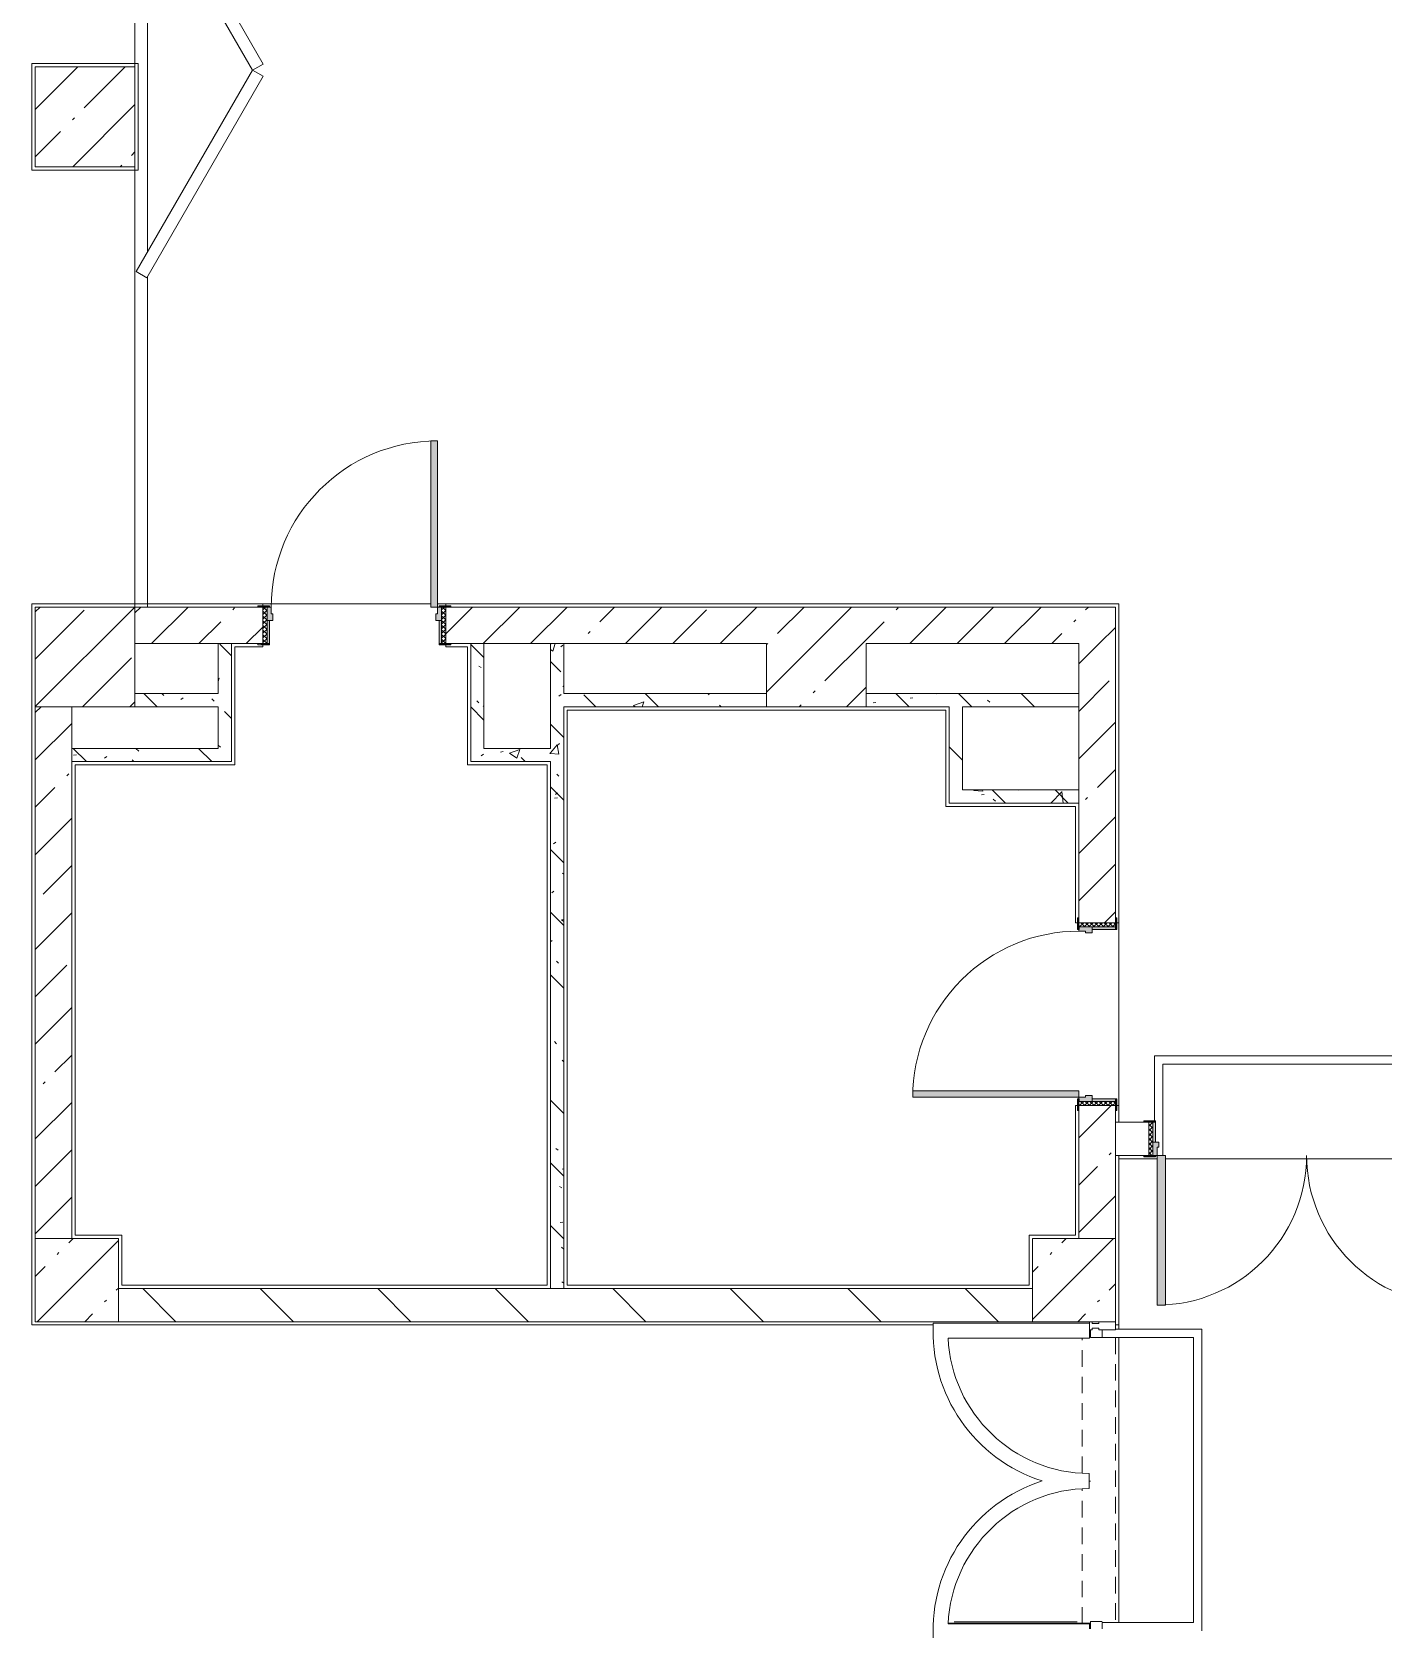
# Model space of a CAD drawing. Header units: millimetres. Extents: x 81494 to 296443, y -8553 to 29000.
# Drawn here: x 183123 to 191253, y 9050 to 18661 of the extents above; entities that cross this region are included whole.
import ezdxf

# ---------------------------------------------------------------- set-up
doc = ezdxf.new("R2010")
doc.units = ezdxf.units.MM
doc.linetypes.add('200_ШТРИХ__ш1_п0_6_', pattern=[160, 100, -60])
for name, color, linetype, lineweight, true_color in [('A-DETL-GENF-3', 7, 'Continuous', 5, 0xaaaaaa), ('A-DOOR-5', 7, 'Continuous', 5, 0xe2e2e2), ('A-DOOR-6', 7, 'Continuous', 5, 0xaaaaaa), ('A-DOOR-FRAM-4', 7, 'Continuous', 5, 0xe2e2e2), ('A-DOOR-FRAM-5', 7, 'Continuous', 5, 0xaaaaaa), ('A-FLOR-2', 7, 'Continuous', 5, 0xaaaaaa), ('I-WALL-5', 7, 'Continuous', 5, 0x787878)]:
    doc.layers.add(name, color=color, linetype=linetype, lineweight=lineweight, true_color=true_color)
for name, color, linetype, lineweight in [('A-DETL-MBND-1', 7, '200_ШТРИХ__ш1_п0_6_', 9), ('A-GLAZ-CWMG-2', 7, 'Continuous', 5), ('A-WALL', 7, 'Continuous', 9), ('I-WALL-3', 7, 'Continuous', 5), ('S-COLS-1', 7, 'Continuous', 5)]:
    doc.layers.add(name, color=color, linetype=linetype, lineweight=lineweight)
pattern_1 = [(45, (169433.17, 0), (-285.123, 285.123), []), (45, (169718.3, 0), (-285.123, 285.123), [504.031, -100.806, 16.764, -84.042])]
pattern_2 = [(135, (169433.17, 0), (-353.553, -353.553), [])]
pattern_3 = [(135, (1751.41, 174.685), (-14.14214, -14.14214), []), (225, (1751.41, 174.685), (14.14214, -14.14214), [])]
pattern_4 = [(45, (-371.384, 174.685), (-14.1421, 14.1421), []), (135, (-371.384, 174.685), (-14.1421, -14.1421), [])]
pattern_5 = [(135, (169433.17, 0), (-377.171, -377.171), [533.4, -88.9, 17.78, -88.9]), (135, (169433.17, 376.94), (-377.171, -377.171), []), (50, (169433.17, 0), (637.645, -55.787), [66.675, -733.425]), (355, (169433.2, 0), (-123.35, 668.7), [53.34, -586.74]), (100.451, (169486.3, -4.65), (514.299, 612.908), [56.665, -623.315]), (46.184, (169433.2, 177.8), (948.776, -147.15), [100.012, -1100.137]), (96.636, (169512.2, 165.5), (830.91, 865.997), [84.998, -934.973]), (351.184, (169433.2, 177.8), (830.918, 865.99), [80.01, -880.11]), (21, (169522.07, 133.35), (530.651, -357.928), [66.675, -733.425]), (326, (169522.1, 133.35), (216.308, 644.658), [53.34, -586.74]), (71.451, (169566.3, 103.5), (746.96, 286.724), [56.665, -623.315]), (37.5, (169433.17, 0), (10.8105, 295.9426), [16.764, -562.864, 16.764, -578.866, -588.962]), (37.5, (169433.17, 0), (10.8105, 295.9426), [-1175.258, 16.764, -572.198]), (7.5, (169433.17, 0), (233.869, 350.6318), [16.764, -322.834, 16.764, -549.529, -224.472]), (7.5, (169433.17, 0), (233.869, 350.6318), [-905.891, 16.764, -207.708]), (327.5, (169234.92, 0), (474.5678, -20.0513), [16.764, -205.486, 16.764, -676.656, -920.115]), (327.5, (169234.92, 0), (474.5678, -20.0513), [-915.67, 16.764, -903.351]), (317.5, (169146.02, 0), (518.452, 88.9934), [16.764, -272.161, 16.764, -443.738, -653.415]), (317.5, (169146.02, 0), (518.452, 88.9934), [-749.427, 16.764, -636.651])]

# ---------------------------------------------------------------- blocks, each defined once
blk = doc.blocks.new('BSC_Колонна _Прямоугольная - 600х600-V189-1_3_4_птичка')
at = {"layer": 'S-COLS-1'}
h = blk.add_hatch(dxfattribs=at)
h.set_pattern_fill('FP_117', color=256, style=0, pattern_type=2)
h.set_pattern_definition([(45, (-14010, -14900), (-285.123, 285.123), []), (45, (-13724.88, -14900), (-285.123, 285.123), [504.031, -100.806, 16.764, -84.042])])
h.paths.add_polyline_path([(-300, -300), (300, -300), (300, 300), (-300, 300), (-300, 18.6)])
for p, q in [((300, 300), (-300, 300)), ((-300, 300), (-300, -300)), ((300, -300), (300, 300)), ((-300, -300), (300, -300))]:
    blk.add_line(p, q, dxfattribs=at)
blk = doc.blocks.new('BSC_Колонна _Прямоугольная - 600х600-23295697-1_3_4_птичка')
at = {"layer": 'S-COLS-1'}
h = blk.add_hatch(dxfattribs=at)
h.set_pattern_fill('FP_118', color=256, style=0, pattern_type=2)
h.set_pattern_definition([(45, (-14010, -18150), (-285.123, 285.123), []), (45, (-13724.88, -18150), (-285.123, 285.123), [504.031, -100.806, 16.764, -84.042])])
h.paths.add_polyline_path([(-300, -300), (300, -300), (300, 300), (-300, 300), (-300, 281.5)])
for p, q in [((300, 300), (-300, 300)), ((-300, 300), (-300, -300)), ((300, -300), (300, 300)), ((-300, -300), (300, -300))]:
    blk.add_line(p, q, dxfattribs=at)
blk = doc.blocks.new('Дверь_Витражная_остекление_ - ДВН_CОШ в витраже-31920700-1_3_4_птичка')
at = {"layer": 'A-DETL-GENF-3'}
for p, q in [((-855, 60), (-855, -10)), ((855, 60), (855, -10)), ((-865, -10), (-900, -10)), ((-865, -10), (-900, -10)), ((-855, -10), (-900, -10)), ((-865, -17), (-865, -10)), ((-865, -17), (-865, -10)), ((855, -10), (899.3, -10)), ((856, -830), (856, -90)), ((865, -10), (899.3, -10)), ((865, -867), (865, -10)), ((865, -10), (865, -867)), ((899.3, -10), (865, -10))]:
    blk.add_line(p, q, dxfattribs=at)
at = {"layer": 'A-DOOR-6'}
for centre, radius, start, end in [((-910, -10), 920, 359.49349, 0), ((910, -10), 900, 180, 180.51777)]:
    blk.add_arc(centre, radius, start, end, dxfattribs=at)
blk = doc.blocks.new('Прямоугольный импост - Импост структурный с накладкой - 160мм Темный-31915521-1_3_4_птичка')
at = {"layer": 'A-GLAZ-CWMG-2'}
for p, q in [((-25, 17), (25, 17)), ((-15, 0), (-25, 0)), ((-15, -40), (-15, 0)), ((25, 0), (15, 0)), ((15, 0), (15, -40)), ((25, 17), (25, 0)), ((-25, -40), (-15, -40)), ((15, -40), (25, -40)), ((25, -40), (25, -140)), ((25, -140), (-25, -140))]:
    blk.add_line(p, q, dxfattribs=at)
blk = doc.blocks.new('110_Дверь_СКБ_1Ст_Внутренняя1 - Д-13 1100x2100h_кладовая-33288301-1_3_4_птичка')
at = {"layer": 'A-DOOR-5'}
h = blk.add_hatch(color=256, dxfattribs=at)
h.paths.add_polyline_path([(-512.5, 30), (-477.5, 30), (-477.5, 70), (-487.5, 70), (-487.5, 110), (-512.5, 110)])
h.paths.add_polyline_path([(522.5, 30), (537.5, 30), (537.5, 110), (512.5, 110), (512.5, 70), (502.5, 70), (502.5, 30), (512.5, 30)])
at = {"layer": 'A-DOOR-6'}
h = blk.add_hatch(dxfattribs=at)
h.set_pattern_fill('FP_153', color=256, style=0, pattern_type=2)
h.set_pattern_definition(pattern_3)
h.paths.add_polyline_path([(562.5, -110), (562.5, 110), (537.5, 110), (537.5, -110)])
at = {"layer": 'A-DOOR-FRAM-4'}
for points in [[(472.5, 110), (512.5, 110), (512.5, 1110), (472.5, 1110), (472.5, 130)], [(-512.5, 110), (-497.5, 110), (-497.5, 118), (-567.5, 118), (-567.5, 110), (-537.5, 110)], [(562.5, 110), (592.5, 110), (592.5, 118), (522.5, 118), (522.5, 110), (537.5, 110)], [(-512.5, -110), (-497.5, -110), (-497.5, 30), (-512.5, 30), (-512.5, -90)], [(537.5, -110), (537.5, 30), (522.5, 30), (522.5, -110)], [(-497.5, -118), (-497.5, -110), (-567.5, -114), (-567.5, -118), (-537.5, -118)], [(522.5, -118), (592.5, -118), (592.5, -110), (522.5, -110)]]:
    blk.add_hatch(color=256, dxfattribs=at).paths.add_polyline_path(points)
at = {"layer": 'A-DOOR-FRAM-5'}
h = blk.add_hatch(dxfattribs=at)
h.set_pattern_fill('FP_154', color=256, style=0, pattern_type=2)
h.set_pattern_definition(pattern_4)
h.paths.add_polyline_path([(-537.5, -110), (-512.5, -110), (-512.5, 110), (-537.5, 110), (-537.5, -90)])
at = {"layer": 'A-DOOR-6'}
for p, q in [((512.5, 1110), (472.5, 1110)), ((472.5, 1110), (472.5, 110)), ((512.5, 110), (512.5, 1110)), ((472.5, 110), (512.5, 110))]:
    blk.add_line(p, q, dxfattribs=at)
blk.add_arc((512.5, 110), 1000, 90, 180, dxfattribs=at)
at = {"layer": 'A-DOOR-FRAM-5'}
for p, q in [((-497.5, 118), (-567.5, 118)), ((-567.5, 118), (-567.5, 110)), ((-567.5, 110), (-497.5, 110)), ((-512.5, 110), (-537.5, 110)), ((-537.5, 110), (-537.5, -110)), ((-487.5, 110), (-512.5, 110)), ((-512.5, 110), (-512.5, 30)), ((-512.5, -110), (-512.5, 110)), ((-497.5, 110), (-512.5, 110)), ((-512.5, 110), (-512.5, 109)), ((-512.5, 109), (-497.5, 109)), ((-497.5, 110), (-497.5, 118)), ((-497.5, 109), (-497.5, 110)), ((-487.5, 70), (-487.5, 110)), ((512.5, 110), (512.5, 70)), ((537.5, 110), (512.5, 110)), ((592.5, 118), (522.5, 118)), ((522.5, 118), (522.5, 110)), ((537.5, 110), (522.5, 110)), ((522.5, 110), (522.5, 109)), ((522.5, 110), (592.5, 110)), ((522.5, 109), (537.5, 109)), ((537.5, 30), (537.5, 110)), ((562.5, 110), (537.5, 110)), ((537.5, 110), (537.5, -110)), ((537.5, 109), (537.5, 110)), ((562.5, -110), (562.5, 110)), ((592.5, 110), (592.5, 118)), ((-512.5, 30), (-477.5, 30)), ((-497.5, 30), (-512.5, 30)), ((-512.5, 30), (-512.5, -110)), ((-497.5, -110), (-497.5, 30)), ((-477.5, 70), (-487.5, 70)), ((-477.5, 30), (-477.5, 70)), ((512.5, 70), (502.5, 70)), ((502.5, 70), (502.5, 30)), ((502.5, 30), (537.5, 30)), ((537.5, 30), (522.5, 30)), ((522.5, 30), (522.5, -110)), ((537.5, -110), (537.5, 30)), ((-497.5, -110), (-567.5, -110)), ((-567.5, -110), (-567.5, -118)), ((-567.5, -118), (-497.5, -118)), ((-537.5, -110), (-512.5, -110)), ((-512.5, -110), (-497.5, -110)), ((-497.5, -118), (-497.5, -110)), ((522.5, -110), (537.5, -110)), ((592.5, -110), (522.5, -110)), ((522.5, -110), (522.5, -118)), ((522.5, -118), (592.5, -118)), ((537.5, -110), (562.5, -110)), ((592.5, -118), (592.5, -110))]:
    blk.add_line(p, q, dxfattribs=at)
blk = doc.blocks.new('DOR__перегородка__Прямоугольная - ТП-2_ Вн_ДПГ_9480х4200h_2-23998078-1_3_4_птичка')
at = {"layer": 'A-DOOR-6'}
for p, q in [((0, 0), (2650, 0)), ((3250, 0), (6400, 0)), ((7000, 0), (9480, 0)), ((0, -75), (1987.4, -75)), ((2137.4, -75), (4324.5, -75)), ((4474.5, -75), (4486.7, -75)), ((4636.7, -75), (6823.8, -75)), ((6973.8, -75), (6985, -75)), ((7135, -75), (9323.2, -75)), ((9105.2, -200.9), (9105.2, -75)), ((9180.2, -157.6), (9180.2, -75)), ((9255.2, -114.3), (9255.2, -75)), ((9473.2, -75), (9480, -75)), ((9330.2, -1474.2), (9330.2, -157.6)), ((9405.2, -1474.2), (9405.2, -114.3)), ((9105.2, -1474.2), (9105.2, -287.5)), ((9180.2, -1474.2), (9180.2, -244.2)), ((9255.2, -1474.2), (9255.2, -200.9)), ((9480, -1474.2), (9480, -450)), ((9105.2, -1474.2), (9480, -1474.2))]:
    blk.add_line(p, q, dxfattribs=at)
at = {"layer": 'A-DOOR-FRAM-5'}
for p, q in [((2019.1, -6.7), (1981.6, -71.7)), ((1981.6, -71.7), (3193.9, -771.8)), ((3231.5, -706.9), (2019.1, -6.7)), ((4442.7, -6.7), (3230.4, -706.9)), ((3267.9, -771.8), (4480.3, -71.7)), ((4480.3, -71.7), (4442.7, -6.7)), ((4518.4, -6.7), (4480.9, -71.7)), ((4480.9, -71.7), (5693.3, -771.8)), ((5730.8, -706.9), (4518.4, -6.7)), ((6942.1, -6.7), (5729.7, -706.9)), ((5767.3, -771.8), (6979.6, -71.7)), ((6979.6, -71.7), (6942.1, -6.7)), ((7016.7, -6.7), (6979.2, -71.7)), ((6979.2, -71.7), (8191.6, -771.8)), ((8229.1, -706.9), (7016.7, -6.7)), ((9441.4, -6.7), (8229.1, -706.9)), ((8266.6, -771.8), (9478.9, -71.7)), ((9478.9, -71.7), (9441.4, -6.7)), ((3193.9, -771.8), (3231.5, -706.9)), ((3230.4, -706.9), (3267.9, -771.8)), ((5693.3, -771.8), (5730.8, -706.9)), ((5729.7, -706.9), (5767.3, -771.8)), ((8191.6, -771.8), (8229.1, -706.9)), ((8229.1, -706.9), (8266.6, -771.8))]:
    blk.add_line(p, q, dxfattribs=at)
blk = doc.blocks.new('110_Дверь_СКБ_1Ст_Внутренняя1 - Д-4к_п__1100x2100h_Артистические EI30-23985503-1_3_4_птичка')
at = {"layer": 'A-DOOR-5'}
h = blk.add_hatch(color=256, dxfattribs=at)
h.paths.add_polyline_path([(-512.5, 110), (-512.5, 30), (-477.5, 30), (-477.5, 70), (-487.5, 70), (-487.5, 110), (-497.5, 110)])
h.paths.add_polyline_path([(502.5, 30), (537.5, 30), (537.5, 110), (512.5, 110), (508.7, 70), (502.5, 70), (502.5, 54)])
at = {"layer": 'A-DOOR-6'}
h = blk.add_hatch(dxfattribs=at)
h.set_pattern_fill('FP_153', color=256, style=0, pattern_type=2)
h.set_pattern_definition(pattern_3)
h.paths.add_polyline_path([(537.5, -110), (562.5, -110), (562.5, 110), (537.5, 110), (537.5, 102.1)])
at = {"layer": 'A-DOOR-FRAM-4'}
for points in [[(-487.5, 130), (-487.5, 110), (-447.5, 110), (-447.5, 1110), (-487.5, 1110), (-487.5, 151.7)], [(-567.5, 117), (-567.5, 110), (-497.5, 110), (-497.5, 118), (-567.5, 118)], [(522.5, 110), (592.5, 110), (592.5, 118), (522.5, 118)], [(-512.5, -110), (-497.5, -110), (-497.5, 30), (-512.5, 30)], [(522.5, -110), (537.5, -110), (537.5, 30), (522.5, 30)], [(-567.5, -118), (-497.5, -118), (-497.5, -110), (-567.5, -110)], [(522.5, -110), (522.5, -118), (592.5, -118), (592.5, -110), (537.5, -110)]]:
    blk.add_hatch(color=256, dxfattribs=at).paths.add_polyline_path(points)
at = {"layer": 'A-DOOR-FRAM-5'}
h = blk.add_hatch(dxfattribs=at)
h.set_pattern_fill('FP_154', color=256, style=0, pattern_type=2)
h.set_pattern_definition(pattern_4)
h.paths.add_polyline_path([(-537.5, -110), (-512.5, -110), (-512.5, 110), (-537.5, 110)])
at = {"layer": 'A-DOOR-6'}
for p, q in [((-487.5, 1110), (-487.5, 110)), ((-447.5, 1110), (-487.5, 1110)), ((-447.5, 110), (-447.5, 1110)), ((-487.5, 110), (-447.5, 110))]:
    blk.add_line(p, q, dxfattribs=at)
blk.add_arc((-487.5, 110), 1000, 360, 90, dxfattribs=at)
at = {"layer": 'A-DOOR-FRAM-5'}
for p, q in [((-497.5, 118), (-567.5, 118)), ((-567.5, 118), (-567.5, 110)), ((-567.5, 110), (-497.5, 110)), ((-512.5, 110), (-537.5, 110)), ((-537.5, 110), (-537.5, -110)), ((-487.5, 110), (-512.5, 110)), ((-512.5, 110), (-512.5, 30)), ((-512.5, -110), (-512.5, 110)), ((-497.5, 110), (-512.5, 110)), ((-512.5, 110), (-512.5, 109)), ((-512.5, 109), (-497.5, 109)), ((-497.5, 110), (-497.5, 118)), ((-497.5, 109), (-497.5, 110)), ((-487.5, 70), (-487.5, 110)), ((512.5, 110), (512.5, 70)), ((537.5, 110), (512.5, 110)), ((592.5, 118), (522.5, 118)), ((522.5, 118), (522.5, 110)), ((537.5, 110), (522.5, 110)), ((522.5, 110), (522.5, 109)), ((522.5, 110), (592.5, 110)), ((522.5, 109), (537.5, 109)), ((537.5, 30), (537.5, 110)), ((562.5, 110), (537.5, 110)), ((537.5, 110), (537.5, -110)), ((537.5, 109), (537.5, 110)), ((562.5, -110), (562.5, 110)), ((592.5, 110), (592.5, 118)), ((-512.5, 30), (-477.5, 30)), ((-497.5, 30), (-512.5, 30)), ((-512.5, 30), (-512.5, -110)), ((-497.5, -110), (-497.5, 30)), ((-477.5, 70), (-487.5, 70)), ((-477.5, 30), (-477.5, 70)), ((512.5, 70), (502.5, 70)), ((502.5, 70), (502.5, 30)), ((502.5, 30), (537.5, 30)), ((537.5, 30), (522.5, 30)), ((522.5, 30), (522.5, -110)), ((537.5, -110), (537.5, 30)), ((-497.5, -110), (-567.5, -110)), ((-567.5, -110), (-567.5, -118)), ((-567.5, -118), (-497.5, -118)), ((-537.5, -110), (-512.5, -110)), ((-512.5, -110), (-497.5, -110)), ((-497.5, -118), (-497.5, -110)), ((522.5, -110), (537.5, -110)), ((592.5, -110), (522.5, -110)), ((522.5, -110), (522.5, -118)), ((522.5, -118), (592.5, -118)), ((537.5, -110), (562.5, -110)), ((592.5, -118), (592.5, -110))]:
    blk.add_line(p, q, dxfattribs=at)
blk = doc.blocks.new('BSC_Колонна _Прямоугольная - 500х500-V247-1_3_4_птичка')
at = {"layer": 'S-COLS-1'}
h = blk.add_hatch(dxfattribs=at)
h.set_pattern_fill('FP_158', color=256, style=0, pattern_type=2)
h.set_pattern_definition([(45, (-19960, -11150), (-285.123, 285.123), []), (45, (-19674.88, -11150), (-285.123, 285.123), [504.031, -100.806, 16.764, -84.042])])
h.paths.add_polyline_path([(-250, -250), (250, -250), (250, 250), (-250, 247.9), (-250, -50)])
for p, q in [((250, 250), (-250, 250)), ((-250, 250), (-250, -250)), ((250, -250), (250, 250)), ((-250, -250), (250, -250))]:
    blk.add_line(p, q, dxfattribs=at)
blk = doc.blocks.new('110_Дверь_СКБ_2Ст - Д-10 1800x2100h_Актовый зал EI30-23435156-1_3_4_птичка')
at = {"layer": 'A-DOOR-5'}
for points in [[(-837.5, 1000), (-887.5, 1000), (-887.3, 100), (-837.5, 100), (-837.5, 966.2)], [(862.5, 1000), (862.5, 100), (912.5, 100), (912.5, 1000)]]:
    blk.add_hatch(color=256, dxfattribs=at).paths.add_polyline_path(points)
h = blk.add_hatch(color=256, dxfattribs=at)
h.paths.add_polyline_path([(927.9, 100), (912.5, 100), (912.5, 50), (902.5, 50), (902.5, 20), (937.5, 20), (937.5, 100)])
h.paths.add_polyline_path([(-887.5, 100), (-912.5, 100), (-912.5, 20), (-877.5, 20), (-882.7, 50), (-887.5, 50)])
at = {"layer": 'A-DOOR-6'}
h = blk.add_hatch(dxfattribs=at)
h.set_pattern_fill('FP_169', color=256, style=0, pattern_type=2)
h.set_pattern_definition([(135, (1351.41, 164.685), (-14.1421, -14.1421), []), (225, (1351.41, 164.685), (14.1421, -14.1421), [])])
h.paths.add_polyline_path([(937.5, 100), (937.5, -100), (962.5, -100), (962.5, 100)])
at = {"layer": 'A-DOOR-FRAM-4'}
for points in [[(-937.5, 108), (-967.5, 108), (-967.5, 100), (-897.5, 100), (-897.5, 108), (-916.5, 108)], [(992.5, 108), (922.5, 108), (927.9, 100), (992.5, 100)], [(-897.5, 20), (-912.5, 20), (-912.5, -100), (-897.5, -100)], [(922.5, 20), (927.9, -100), (937.5, -100), (937.5, 20), (927.9, 20)], [(-897.5, -100), (-967.5, -100), (-967.5, -108), (-897.5, -108)], [(962.5, -100), (922.5, -100), (927.9, -108), (992.5, -108), (992.5, -100)]]:
    blk.add_hatch(color=256, dxfattribs=at).paths.add_polyline_path(points)
at = {"layer": 'A-DOOR-FRAM-5'}
h = blk.add_hatch(dxfattribs=at)
h.set_pattern_fill('FP_170', color=256, style=0, pattern_type=2)
h.set_pattern_definition([(45, (-771.384, 164.685), (-14.1421, 14.1421), []), (135, (-771.384, 164.685), (-14.1421, -14.1421), [])])
h.paths.add_polyline_path([(-937.5, 100), (-937.5, -100), (-912.5, -100), (-912.5, 100)])
at = {"layer": 'A-DOOR-6'}
for p, q in [((-887.5, 1000), (-887.5, 100)), ((-837.5, 1000), (-887.5, 1000)), ((-837.5, 100), (-837.5, 1000)), ((912.5, 1000), (862.5, 1000)), ((862.5, 1000), (862.5, 100)), ((912.5, 100), (912.5, 1000)), ((-887.5, 100), (-837.5, 100)), ((862.5, 100), (912.5, 100))]:
    blk.add_line(p, q, dxfattribs=at)
for centre, start, end in [((-887.5, 100), 0, 90), ((912.5, 100), 90, 180)]:
    blk.add_arc(centre, 900, start, end, dxfattribs=at)
at = {"layer": 'A-DOOR-FRAM-5'}
for p, q in [((-897.5, 108), (-967.5, 108)), ((-967.5, 108), (-967.5, 100)), ((-967.5, 100), (-897.5, 100)), ((-912.5, 100), (-937.5, 100)), ((-937.5, 100), (-937.5, -100)), ((-887.5, 100), (-912.5, 100)), ((-912.5, 100), (-912.5, 20)), ((-912.5, -100), (-912.5, 100)), ((-897.5, 100), (-897.5, 108)), ((-887.5, 50), (-887.5, 100)), ((912.5, 100), (912.5, 50)), ((937.5, 100), (912.5, 100)), ((992.5, 108), (922.5, 108)), ((922.5, 108), (922.5, 100)), ((922.5, 100), (992.5, 100)), ((937.5, 20), (937.5, 100)), ((962.5, 100), (937.5, 100)), ((937.5, 100), (937.5, -100)), ((962.5, -100), (962.5, 100)), ((992.5, 100), (992.5, 108)), ((-912.5, 20), (-877.5, 20)), ((-897.5, 20), (-912.5, 20)), ((-912.5, 20), (-912.5, -100)), ((-897.5, -100), (-897.5, 20)), ((-877.5, 50), (-887.5, 50)), ((-877.5, 20), (-877.5, 50)), ((912.5, 50), (902.5, 50)), ((902.5, 50), (902.5, 20)), ((902.5, 20), (937.5, 20)), ((937.5, 20), (922.5, 20)), ((922.5, 20), (922.5, -100)), ((937.5, -100), (937.5, 20)), ((-897.5, -100), (-967.5, -100)), ((-967.5, -100), (-967.5, -108)), ((-967.5, -108), (-897.5, -108)), ((-937.5, -100), (-912.5, -100)), ((-912.5, -100), (-897.5, -100)), ((-897.5, -108), (-897.5, -100)), ((922.5, -100), (937.5, -100)), ((992.5, -100), (922.5, -100)), ((922.5, -100), (922.5, -108)), ((922.5, -108), (992.5, -108)), ((937.5, -100), (962.5, -100)), ((992.5, -108), (992.5, -100))]:
    blk.add_line(p, q, dxfattribs=at)
blk = doc.blocks.new('BSC_Колонна _Прямоугольная - 500х500-V274-1_3_4_птичка')
at = {"layer": 'S-COLS-1'}
h = blk.add_hatch(dxfattribs=at)
h.set_pattern_fill('FP_179', color=256, style=0, pattern_type=2)
h.set_pattern_definition([(45, (-13960, -11150), (-285.123, 285.123), []), (45, (-13674.88, -11150), (-285.123, 285.123), [504.031, -100.806, 16.764, -84.042])])
h.paths.add_polyline_path([(-30, -250), (250, -250), (250, 250), (-250, 247.8), (-250, -250)])
for p, q in [((250, 250), (-250, 250)), ((-250, 250), (-250, -250)), ((250, -250), (250, 250)), ((-250, -250), (250, -250))]:
    blk.add_line(p, q, dxfattribs=at)
blk = doc.blocks.new('BSC_Колонна _Прямоугольная - 500х500-V293-1_3_4_птичка')
at = {"layer": 'S-COLS-1'}
for p, q in [((250, 250), (-250, 250)), ((-250, 250), (-250, -250)), ((250, -250), (250, 250)), ((-250, -250), (250, -250))]:
    blk.add_line(p, q, dxfattribs=at)
blk = doc.blocks.new('Прямоугольный импост - Импост структурный с накладкой - 160мм-31915517-1_3_4_птичка')
at = {"layer": 'A-GLAZ-CWMG-2'}
for p, q in [((0, 17), (-50, 17)), ((-50, 17), (-50, 0)), ((-50, 0), (-40, 0)), ((-40, 0), (-40, -40)), ((-10, -40), (-10, 0)), ((-10, 0), (0, 0)), ((-40, -40), (-50, -40)), ((-50, -40), (-50, -140)), ((0, -40), (-10, -40)), ((-50, -140), (0, -140))]:
    blk.add_line(p, q, dxfattribs=at)

msp = doc.modelspace()

# ---------------------------------------------------------------- hatches: boundary and pattern name
at = {"layer": 'I-WALL-3'}
h = msp.add_hatch(dxfattribs=at)
h.set_pattern_fill('FP_96', color=256, style=0, pattern_type=2)
h.set_pattern_definition(pattern_1)
h.paths.add_polyline_path([(189643.2, 14980), (189643.2, 15200), (188143.4, 15200), (188143.4, 14980), (189630.1, 14980)])
h.paths.add_polyline_path([(184323.2, 14980), (184513.2, 14980), (184513.2, 15200), (183743.2, 15200), (183743.2, 14980), (184243.2, 14980)])
h.paths.add_polyline_path([(185763.2, 14980), (187543.4, 14980), (187543.4, 15200), (185613.2, 15200), (185613.2, 14980), (185743.2, 14980)])
h = msp.add_hatch(dxfattribs=at)
h.set_pattern_fill('FP_96', color=256, style=0, pattern_type=2)
h.set_pattern_definition(pattern_1)
h.paths.add_polyline_path([(189423.2, 11400), (189643.2, 11400), (189643.2, 12200), (189423.2, 12200), (189423.2, 11452.4)])
h.paths.add_polyline_path([(189643.2, 13300), (189643.2, 14980), (189423.2, 14980), (189423.2, 13300)])
h = msp.add_hatch(dxfattribs=at)
h.set_pattern_fill('FP_96', color=256, style=0, pattern_type=2)
h.set_pattern_definition(pattern_1)
h.paths.add_polyline_path([(183143.3, 11400), (183363.2, 11400), (183363.2, 14600), (183143.2, 14600), (183143.2, 11400)])
h = msp.add_hatch(dxfattribs=at)
h.set_pattern_fill('FP_126', color=256, style=0, pattern_type=2)
h.set_pattern_definition(pattern_2)
h.paths.add_polyline_path([(191773.2, 11900), (192023.2, 11900), (192023.2, 12100), (191743.2, 12100), (191743.2, 11900)])
h.paths.add_polyline_path([(189663.2, 11900), (189843.2, 11900), (189843.2, 12100), (189643.2, 12100), (189643.2, 11900)])
h = msp.add_hatch(dxfattribs=at)
h.set_pattern_fill('FP_126', color=256, style=0, pattern_type=2)
h.set_pattern_definition(pattern_2)
h.paths.add_polyline_path([(189143.2, 10900), (189143.2, 11100), (183643.2, 11100), (183643.2, 10900), (189103.8, 10900)])
at = {"layer": 'I-WALL-5'}
h = msp.add_hatch(dxfattribs=at)
h.set_pattern_fill('FP_125', color=256, style=0, pattern_type=2)
h.set_pattern_definition(pattern_5)
h.paths.add_polyline_path([(184243.2, 14350), (184323.2, 14350), (184323.2, 14980), (184243.2, 14976), (184243.2, 14571)])
h = msp.add_hatch(dxfattribs=at)
h.set_pattern_fill('FP_125', color=256, style=0, pattern_type=2)
h.set_pattern_definition(pattern_5)
h.paths.add_polyline_path([(185843.2, 14350), (185843.2, 14980), (185763.2, 14980), (185763.2, 14350)])
h = msp.add_hatch(dxfattribs=at)
h.set_pattern_fill('FP_125', color=256, style=0, pattern_type=2)
h.set_pattern_definition(pattern_5)
h.paths.add_polyline_path([(186323.2, 11100), (186323.2, 14980), (186243.2, 14980), (186243.2, 11100)])
h = msp.add_hatch(dxfattribs=at)
h.set_pattern_fill('FP_125', color=256, style=0, pattern_type=2)
h.set_pattern_definition(pattern_5)
h.paths.add_polyline_path([(184243.2, 14600), (184243.2, 14680), (183743.2, 14680), (183743.2, 14600)])
h = msp.add_hatch(dxfattribs=at)
h.set_pattern_fill('FP_125', color=256, style=0, pattern_type=2)
h.set_pattern_definition(pattern_5)
h.paths.add_polyline_path([(186323.2, 14600), (187543.2, 14600), (187543.2, 14680), (186323.2, 14680)])
h = msp.add_hatch(dxfattribs=at)
h.set_pattern_fill('FP_125', color=256, style=0, pattern_type=2)
h.set_pattern_definition(pattern_5)
h.paths.add_polyline_path([(188643.2, 14600), (189423.2, 14600), (189423.2, 14680), (188143.4, 14680), (188143.4, 14600), (188623.2, 14600)])
h = msp.add_hatch(dxfattribs=at)
h.set_pattern_fill('FP_125', color=256, style=0, pattern_type=2)
h.set_pattern_definition(pattern_5)
h.paths.add_polyline_path([(188643.2, 14020), (188723.2, 14020), (188723.2, 14600), (188643.2, 14600), (188643.2, 14580)])
h = msp.add_hatch(dxfattribs=at)
h.set_pattern_fill('FP_125', color=256, style=0, pattern_type=2)
h.set_pattern_definition(pattern_5)
h.paths.add_polyline_path([(183363.2, 14270), (184323.2, 14270), (184323.2, 14350), (183363.2, 14350)])
h = msp.add_hatch(dxfattribs=at)
h.set_pattern_fill('FP_125', color=256, style=0, pattern_type=2)
h.set_pattern_definition(pattern_5)
h.paths.add_polyline_path([(185843.2, 14270), (186243.2, 14270), (186243.2, 14350), (185763.2, 14350), (185763.2, 14270), (185771.4, 14270)])
h = msp.add_hatch(dxfattribs=at)
h.set_pattern_fill('FP_125', color=256, style=0, pattern_type=2)
h.set_pattern_definition(pattern_5)
h.paths.add_polyline_path([(189403.2, 14020), (189423.2, 14020), (189423.2, 14100), (188723.2, 14100), (188723.2, 14020), (189103.8, 14020)])
at = {"layer": 'S-COLS-1'}
h = msp.add_hatch(dxfattribs=at)
h.set_pattern_fill('FP_96', color=256, style=0, pattern_type=2)
h.set_pattern_definition(pattern_1)
h.paths.add_polyline_path([(188143.4, 14600), (188143.4, 15200), (187543.4, 15200), (187543.4, 14600)])

# ---------------------------------------------------------------- linework, layer by layer
at = {"layer": 'A-DETL-MBND-1'}
for p, q in [((189443.2, 9989), (189443.2, 10801.3)), ((189643.2, 10805.2), (189643.2, 9090)), ((189443.2, 9081.3), (189443.2, 9893.6))]:
    msp.add_line(p, q, dxfattribs=at)
at = {"layer": 'A-FLOR-2'}
for p, q in [((183123.2, 17830), (183123.2, 18470)), ((183123.2, 18470), (183763.2, 18470)), ((183763.2, 18470), (183763.2, 17830)), ((183763.2, 17830), (183123.2, 17830)), ((183123.2, 10880), (183123.2, 15220)), ((183123.2, 15220), (185523.2, 15220)), ((184513.2, 15220), (184513.2, 15208)), ((185563.2, 15220), (189663.2, 15220)), ((185613.2, 15208), (185613.2, 15220)), ((189663.2, 15220), (189663.2, 12100)), ((184513.2, 14960), (184343.2, 14960)), ((184343.2, 14960), (184343.2, 14250)), ((184513.2, 14972), (184513.2, 14960)), ((185613.2, 14960), (185613.2, 14972)), ((185743.2, 14960), (185613.2, 14960)), ((185743.2, 14250), (185743.2, 14960)), ((188623.2, 14580), (186343.2, 14580)), ((186343.2, 14580), (186343.2, 11120)), ((188623.2, 14000), (188623.2, 14580)), ((184343.2, 14250), (183383.2, 14250)), ((183383.2, 14250), (183383.2, 11420)), ((186223.2, 14250), (185743.2, 14250)), ((186223.2, 11120), (186223.2, 14250)), ((189403.2, 14000), (188623.2, 14000)), ((189403.2, 13300), (189403.2, 14000)), ((189415.2, 13300), (189403.2, 13300)), ((189663.2, 13300), (189651.2, 13300)), ((189877.8, 12498.9), (189877.8, 12108)), ((191693, 12498.9), (189877.8, 12498.9)), ((189927.8, 11900), (189927.8, 12448.9)), ((189927.8, 12448.9), (191643, 12448.9)), ((189403.2, 11420), (189403.2, 12200)), ((189403.2, 12200), (189415.2, 12200)), ((189651.2, 12200), (189663.2, 12200)), ((189663.2, 10855.2), (189663.2, 11900)), ((189893.2, 11880), (189663.2, 11880)), ((189883.2, 11898.9), (189893.2, 11898.9)), ((191643.2, 11880), (189943.2, 11880)), ((183383.2, 11420), (183663.2, 11420)), ((183663.2, 11420), (183663.2, 11120)), ((189123.2, 11120), (189123.2, 11420)), ((189123.2, 11420), (189403.2, 11420)), ((183663.2, 11120), (186223.2, 11120)), ((186343.2, 11120), (189123.2, 11120)), ((188546.4, 10880), (183123.2, 10880)), ((189486.4, 10891.3), (188546.4, 10891.3)), ((189663.2, 10880), (189643.4, 10880)), ((188636, 10801.3), (189486.4, 10801.3)), ((189486.4, 10801.3), (189486.4, 10850)), ((189563.4, 10850), (189563.4, 10805.2)), ((189563.4, 10805.2), (190113.4, 10805.2)), ((190163.4, 10855.2), (189643.4, 10855.2)), ((189663.2, 10805.2), (189663.2, 9090)), ((190113.4, 10805.2), (190113.4, 9090)), ((190163.4, 9040), (190163.4, 10855.2)), ((189485.4, 9896.3), (189485.4, 9986.3)), ((189486.4, 9081.3), (188636, 9081.3)), ((189486.4, 9050.7), (189486.4, 9081.3)), ((190113.4, 9090), (189563.4, 9090)), ((189563.4, 9090), (189563.4, 9050.7))]:
    msp.add_line(p, q, dxfattribs=at)
for centre, radius, start, end in [((189490.1, 10841.3), 945, 176.96706, 252.24721), ((189490.1, 10841.3), 855, 182.68148, 269.68791), ((189490.1, 9041.3), 945, 107.75279, 183.03294), ((189490.1, 9041.3), 855, 90.31209, 177.31852)]:
    msp.add_arc(centre, radius, start, end, dxfattribs=at)
at = {"layer": 'A-WALL'}
for p, q in [((184323.2, 14980), (184243.2, 14980)), ((185843.2, 14980), (185763.2, 14980)), ((186323.2, 14980), (186243.2, 14980)), ((189423.2, 14600), (189423.2, 14680)), ((183363.2, 14350), (183363.2, 14270)), ((189423.2, 14020), (189423.2, 14100)), ((189643.2, 12100), (189643.2, 11900)), ((186243.2, 11100), (186323.2, 11100))]:
    msp.add_line(p, q, dxfattribs=at)
at = {"layer": 'I-WALL-3'}
for p, q in [((184483.2, 15200), (183743.2, 15200)), ((187543.4, 15200), (185643.2, 15200)), ((189643.2, 15200), (188143.4, 15200)), ((189643.2, 13330), (189643.2, 15200)), ((183743.2, 14980), (184243.2, 14980)), ((184243.2, 14980), (184243.2, 14680)), ((184323.2, 14270), (184323.2, 14980)), ((184323.2, 14980), (184483.2, 14980)), ((185643.2, 14980), (185763.2, 14980)), ((185763.2, 14980), (185763.2, 14270)), ((185843.2, 14350), (185843.2, 14980)), ((185843.2, 14980), (186243.2, 14980)), ((186243.2, 14980), (186243.2, 14350)), ((186323.2, 14680), (186323.2, 14980)), ((186323.2, 14980), (187543.4, 14980)), ((188143.4, 14980), (189423.2, 14980)), ((189423.2, 14980), (189423.2, 14680)), ((184243.2, 14680), (183743.2, 14680)), ((187543.2, 14680), (186323.2, 14680)), ((187543.2, 14600), (187543.2, 14680)), ((189423.2, 14680), (188143.4, 14680)), ((188143.4, 14680), (188143.4, 14600)), ((183143.2, 14600), (183143.2, 11400)), ((183363.2, 14350), (183363.2, 14600)), ((183743.2, 14600), (184243.2, 14600)), ((184243.2, 14600), (184243.2, 14350)), ((186323.2, 11100), (186323.2, 14600)), ((186323.2, 14600), (187543.2, 14600)), ((188143.4, 14600), (188643.2, 14600)), ((188643.2, 14600), (188643.2, 14020)), ((188723.2, 14600), (189423.2, 14600)), ((188723.2, 14100), (188723.2, 14600)), ((189423.2, 14600), (189423.2, 14100)), ((184243.2, 14350), (183363.2, 14350)), ((186243.2, 14350), (185843.2, 14350)), ((183363.2, 11400), (183363.2, 14270)), ((183363.2, 14270), (184323.2, 14270)), ((185763.2, 14270), (186243.2, 14270)), ((186243.2, 14270), (186243.2, 11100)), ((189423.2, 14100), (188723.2, 14100)), ((188643.2, 14020), (189423.2, 14020)), ((189423.2, 14020), (189423.2, 13330)), ((189423.2, 12170), (189423.2, 11400)), ((189643.2, 12100), (189643.2, 12170)), ((189813.2, 12100), (189643.2, 12100)), ((189643.2, 11400), (189643.2, 11900)), ((189643.2, 11900), (189813.2, 11900)), ((186243.2, 11100), (183643.2, 11100)), ((189143.2, 11100), (186323.2, 11100)), ((183643.2, 10900), (189143.2, 10900))]:
    msp.add_line(p, q, dxfattribs=at)
at = {"layer": 'S-COLS-1'}
for p, q in [((188143.4, 15200), (187543.4, 15200)), ((187543.4, 14980), (187543.4, 14600)), ((188143.4, 14600), (188143.4, 14980)), ((187543.4, 14600), (188143.4, 14600))]:
    msp.add_line(p, q, dxfattribs=at)

# ---------------------------------------------------------------- block references
at = {"layer": 'A-DOOR-6'}
for name, p, rotation in [('DOR__перегородка__Прямоугольная - ТП-2_ Вн_ДПГ_9480х4200h_2-23998078-1_3_4_птичка', (183743.2, 15200), 90.00000000000044), ('110_Дверь_СКБ_1Ст_Внутренняя1 - Д-4к_п__1100x2100h_Артистические EI30-23985503-1_3_4_птичка', (189533.2, 12737.5), 90), ('110_Дверь_СКБ_2Ст - Д-10 1800x2100h_Актовый зал EI30-23435156-1_3_4_птичка', (190805.7, 12000), 180), ('Дверь_Витражная_остекление_ - ДВН_CОШ в витраже-31920700-1_3_4_птичка', (189503.4, 9950), 269.9999999999999)]:
    msp.add_blockref(name, p, dxfattribs=dict(at, rotation=rotation))
msp.add_blockref('110_Дверь_СКБ_1Ст_Внутренняя1 - Д-13 1100x2100h_кладовая-33288301-1_3_4_птичка', (185050.7, 15090), dxfattribs=at)
at = {"layer": 'A-GLAZ-CWMG-2', "extrusion": (0, 0, -1), "rotation": 270.0000000000001}
msp.add_blockref('Прямоугольный импост - Импост структурный с накладкой - 160мм Темный-31915521-1_3_4_птичка', (-189503.4, 10875), dxfattribs=at)
at = {"layer": 'A-GLAZ-CWMG-2', "rotation": 89.99999999999993}
msp.add_blockref('Прямоугольный импост - Импост структурный с накладкой - 160мм-31915517-1_3_4_птичка', (189503.4, 10900), dxfattribs=at)
at = {"layer": 'S-COLS-1'}
for name, p in [('BSC_Колонна _Прямоугольная - 600х600-23295697-1_3_4_птичка', (183443.2, 18150)), ('BSC_Колонна _Прямоугольная - 600х600-V189-1_3_4_птичка', (183443.2, 14900)), ('BSC_Колонна _Прямоугольная - 500х500-V274-1_3_4_птичка', (183393.2, 11150)), ('BSC_Колонна _Прямоугольная - 500х500-V247-1_3_4_птичка', (189393.2, 11150)), ('BSC_Колонна _Прямоугольная - 500х500-V293-1_3_4_птичка', (189393.2, 11150))]:
    msp.add_blockref(name, p, dxfattribs=at)

doc.saveas('drawing.dxf')
